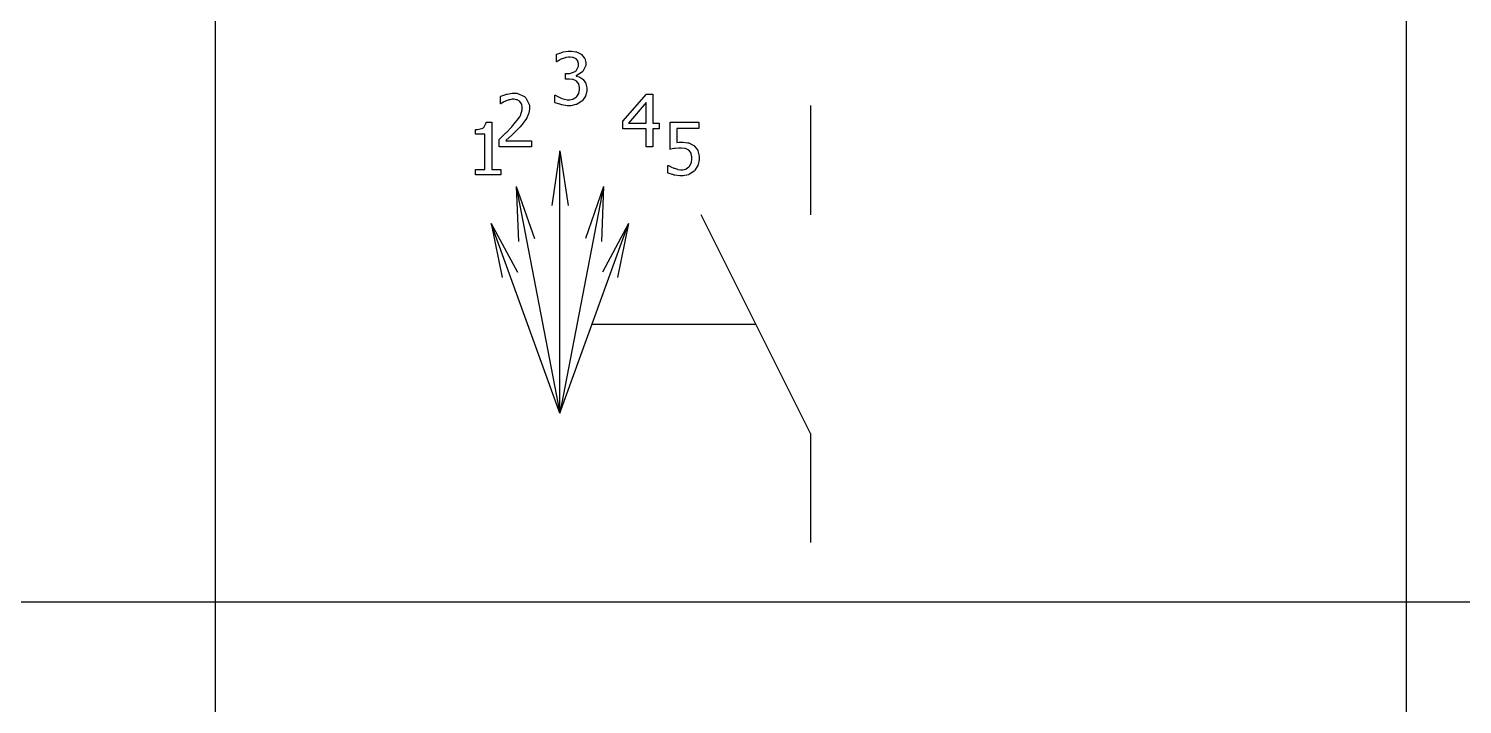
# Model space of a CAD drawing. Header units: millimetres. Extents: x 1974 to 2560, y 1429 to 1567.
# Drawn here: x 2485.623 to 2488.165, y 1519.102 to 1520.299 of the extents above; entities that cross this region are included whole.
import ezdxf

# ---------------------------------------------------------------- set-up
doc = ezdxf.new("R2010")
doc.units = ezdxf.units.MM
doc.layers.add('TEXTO', color=4, linetype='Continuous')

msp = doc.modelspace()

# ---------------------------------------------------------------- linework, layer by layer
at = {"layer": 'TEXTO', "color": 0}
for p, q in [((2485.9531, 1531.9544), (2485.9531, 1515.0586)), ((2488.0651, 1531.9544), (2488.0651, 1515.0586)), ((2486.5584, 1520.2533), (2486.559, 1520.2536)), ((2486.5584, 1520.2402), (2486.5584, 1520.2533)), ((2486.5591, 1520.2402), (2486.5584, 1520.2402)), ((2486.559, 1520.2536), (2486.5682, 1520.2569)), ((2486.5594, 1520.2403), (2486.5591, 1520.2402)), ((2486.5627, 1520.2425), (2486.5594, 1520.2403)), ((2486.5631, 1520.2426), (2486.5627, 1520.2425)), ((2486.5634, 1520.243), (2486.5631, 1520.2426)), ((2486.5677, 1520.2451), (2486.5634, 1520.243)), ((2486.5683, 1520.2453), (2486.5677, 1520.2451)), ((2486.5682, 1520.2569), (2486.5693, 1520.2572)), ((2486.5688, 1520.2456), (2486.5683, 1520.2453)), ((2486.5743, 1520.2474), (2486.5688, 1520.2456)), ((2486.5693, 1520.2572), (2486.5705, 1520.2576)), ((2486.5705, 1520.2576), (2486.5795, 1520.259)), ((2486.5749, 1520.2474), (2486.5743, 1520.2474)), ((2486.5754, 1520.2476), (2486.5749, 1520.2474)), ((2486.58, 1520.2482), (2486.5754, 1520.2476)), ((2486.5795, 1520.259), (2486.5826, 1520.259)), ((2486.5817, 1520.2482), (2486.58, 1520.2482)), ((2486.5831, 1520.2482), (2486.5817, 1520.2482)), ((2486.5817, 1520.2482), (2486.5817, 1520.2482)), ((2486.5826, 1520.259), (2486.5854, 1520.259)), ((2486.5873, 1520.2477), (2486.5831, 1520.2482)), ((2486.5854, 1520.259), (2486.5929, 1520.258)), ((2486.5878, 1520.2476), (2486.5873, 1520.2477)), ((2486.5882, 1520.2475), (2486.5878, 1520.2476)), ((2486.5926, 1520.2457), (2486.5882, 1520.2475)), ((2486.5931, 1520.2454), (2486.5926, 1520.2457)), ((2486.5929, 1520.258), (2486.5936, 1520.2577)), ((2486.5933, 1520.2452), (2486.5931, 1520.2454)), ((2486.5962, 1520.2418), (2486.5933, 1520.2452)), ((2486.5936, 1520.2577), (2486.5944, 1520.2575)), ((2486.5944, 1520.2575), (2486.6014, 1520.2543)), ((2486.5965, 1520.2413), (2486.5962, 1520.2418)), ((2486.5967, 1520.241), (2486.5965, 1520.2413)), ((2486.5979, 1520.2369), (2486.5967, 1520.241)), ((2486.6014, 1520.2543), (2486.6021, 1520.2538)), ((2486.6021, 1520.2538), (2486.6029, 1520.2533)), ((2486.6029, 1520.2533), (2486.608, 1520.2474)), ((2486.608, 1520.2474), (2486.6083, 1520.2465)), ((2486.6083, 1520.2465), (2486.6086, 1520.2459)), ((2486.6086, 1520.2459), (2486.6105, 1520.239)), ((2486.5748, 1520.2094), (2486.5748, 1520.2197)), ((2486.5748, 1520.2197), (2486.5788, 1520.2197)), ((2486.5788, 1520.2197), (2486.5823, 1520.2197)), ((2486.5823, 1520.2197), (2486.5917, 1520.2231)), ((2486.5917, 1520.2231), (2486.5926, 1520.2238)), ((2486.5926, 1520.2238), (2486.5934, 1520.2244)), ((2486.5945, 1520.2161), (2486.5933, 1520.2158)), ((2486.5933, 1520.2158), (2486.5933, 1520.2149)), ((2486.5933, 1520.2149), (2486.5938, 1520.2148)), ((2486.5934, 1520.2244), (2486.5979, 1520.2326)), ((2486.5938, 1520.2148), (2486.599, 1520.2133)), ((2486.6046, 1520.2222), (2486.5945, 1520.2161)), ((2486.5979, 1520.2353), (2486.5979, 1520.2369)), ((2486.5979, 1520.2326), (2486.5979, 1520.2353)), ((2486.6055, 1520.2231), (2486.6046, 1520.2222)), ((2486.6062, 1520.2241), (2486.6055, 1520.2231)), ((2486.6105, 1520.2333), (2486.6062, 1520.2241)), ((2486.6105, 1520.239), (2486.6105, 1520.2367)), ((2486.6105, 1520.2367), (2486.6105, 1520.2333)), ((2486.58, 1520.2094), (2486.5748, 1520.2094)), ((2486.5818, 1520.2094), (2486.58, 1520.2094)), ((2486.5872, 1520.2088), (2486.5818, 1520.2094)), ((2486.5878, 1520.2086), (2486.5872, 1520.2088)), ((2486.5884, 1520.2085), (2486.5878, 1520.2086)), ((2486.5936, 1520.2065), (2486.5884, 1520.2085)), ((2486.594, 1520.2061), (2486.5936, 1520.2065)), ((2486.5944, 1520.2058), (2486.594, 1520.2061)), ((2486.5979, 1520.2015), (2486.5944, 1520.2058)), ((2486.5982, 1520.201), (2486.5979, 1520.2015)), ((2486.5983, 1520.2005), (2486.5982, 1520.201)), ((2486.5996, 1520.1948), (2486.5983, 1520.2005)), ((2486.5985, 1520.1848), (2486.5996, 1520.1907)), ((2486.599, 1520.2133), (2486.5995, 1520.213)), ((2486.5995, 1520.213), (2486.6, 1520.2128)), ((2486.5996, 1520.1926), (2486.5996, 1520.1948)), ((2486.5996, 1520.1907), (2486.5996, 1520.1926)), ((2486.6, 1520.2128), (2486.6052, 1520.2094)), ((2486.6052, 1520.2094), (2486.6057, 1520.2089)), ((2486.6057, 1520.2089), (2486.6062, 1520.2085)), ((2486.6062, 1520.2085), (2486.6101, 1520.2028)), ((2486.6101, 1520.2028), (2486.6105, 1520.202)), ((2486.6123, 1520.1889), (2486.6104, 1520.1811)), ((2486.6105, 1520.202), (2486.6108, 1520.2013)), ((2486.6108, 1520.2013), (2486.6123, 1520.1941)), ((2486.6123, 1520.1941), (2486.6123, 1520.1917)), ((2486.6123, 1520.1917), (2486.6123, 1520.1889)), ((2486.4592, 1520.1789), (2486.4597, 1520.1792)), ((2486.4592, 1520.1656), (2486.4592, 1520.1789)), ((2486.4599, 1520.1656), (2486.4592, 1520.1656)), ((2486.4597, 1520.1792), (2486.4687, 1520.1823)), ((2486.46, 1520.1658), (2486.4599, 1520.1656)), ((2486.4633, 1520.1679), (2486.46, 1520.1658)), ((2486.4638, 1520.1682), (2486.4633, 1520.1679)), ((2486.4642, 1520.1684), (2486.4638, 1520.1682)), ((2486.4684, 1520.1706), (2486.4642, 1520.1684)), ((2486.4689, 1520.1708), (2486.4684, 1520.1706)), ((2486.4687, 1520.1823), (2486.4699, 1520.1826)), ((2486.4694, 1520.171), (2486.4689, 1520.1708)), ((2486.4748, 1520.1727), (2486.4694, 1520.171)), ((2486.4699, 1520.1826), (2486.471, 1520.183)), ((2486.471, 1520.183), (2486.48, 1520.1845)), ((2486.4754, 1520.1728), (2486.4748, 1520.1727)), ((2486.4758, 1520.173), (2486.4754, 1520.1728)), ((2486.4803, 1520.1737), (2486.4758, 1520.173)), ((2486.48, 1520.1845), (2486.483, 1520.1845)), ((2486.482, 1520.1737), (2486.4803, 1520.1737)), ((2486.4835, 1520.1737), (2486.482, 1520.1737)), ((2486.483, 1520.1845), (2486.4881, 1520.1845)), ((2486.4879, 1520.1729), (2486.4835, 1520.1737)), ((2486.4884, 1520.1727), (2486.4879, 1520.1729)), ((2486.4881, 1520.1845), (2486.502, 1520.1787)), ((2486.4889, 1520.1727), (2486.4884, 1520.1727)), ((2486.493, 1520.1703), (2486.4889, 1520.1727)), ((2486.4934, 1520.1699), (2486.493, 1520.1703)), ((2486.4937, 1520.1696), (2486.4934, 1520.1699)), ((2486.4965, 1520.1656), (2486.4937, 1520.1696)), ((2486.4968, 1520.1651), (2486.4965, 1520.1656)), ((2486.497, 1520.1646), (2486.4968, 1520.1651)), ((2486.498, 1520.16), (2486.497, 1520.1646)), ((2486.502, 1520.1787), (2486.5033, 1520.1776)), ((2486.5033, 1520.1776), (2486.5045, 1520.1765)), ((2486.5045, 1520.1765), (2486.5107, 1520.1633)), ((2486.5558, 1520.1679), (2486.5558, 1520.1812)), ((2486.5558, 1520.1812), (2486.5567, 1520.1812)), ((2486.5565, 1520.1676), (2486.5558, 1520.1679)), ((2486.5662, 1520.1643), (2486.5565, 1520.1676)), ((2486.5567, 1520.1812), (2486.5572, 1520.1807)), ((2486.5572, 1520.1807), (2486.566, 1520.1761)), ((2486.566, 1520.1761), (2486.5672, 1520.1756)), ((2486.5673, 1520.164), (2486.5662, 1520.1643)), ((2486.5672, 1520.1756), (2486.5683, 1520.1753)), ((2486.5684, 1520.1637), (2486.5673, 1520.164)), ((2486.5683, 1520.1753), (2486.5773, 1520.173)), ((2486.5777, 1520.1622), (2486.5684, 1520.1637)), ((2486.5773, 1520.173), (2486.5804, 1520.173)), ((2486.5804, 1520.173), (2486.5823, 1520.173)), ((2486.5823, 1520.173), (2486.5874, 1520.1741)), ((2486.5932, 1520.1642), (2486.5842, 1520.1622)), ((2486.5874, 1520.1741), (2486.5881, 1520.1743)), ((2486.5881, 1520.1743), (2486.5886, 1520.1745)), ((2486.5886, 1520.1745), (2486.594, 1520.1779)), ((2486.5942, 1520.1645), (2486.5932, 1520.1642)), ((2486.594, 1520.1779), (2486.5945, 1520.1782)), ((2486.5952, 1520.1648), (2486.5942, 1520.1645)), ((2486.5945, 1520.1782), (2486.5949, 1520.1787)), ((2486.5949, 1520.1787), (2486.598, 1520.1838)), ((2486.6033, 1520.1702), (2486.5952, 1520.1648)), ((2486.598, 1520.1838), (2486.5983, 1520.1843)), ((2486.5983, 1520.1843), (2486.5985, 1520.1848)), ((2486.604, 1520.1709), (2486.6033, 1520.1702)), ((2486.6046, 1520.1715), (2486.604, 1520.1709)), ((2486.6098, 1520.1793), (2486.6046, 1520.1715)), ((2486.6101, 1520.1802), (2486.6098, 1520.1793)), ((2486.6104, 1520.1811), (2486.6101, 1520.1802)), ((2486.6763, 1520.1347), (2486.718, 1520.1825)), ((2486.7175, 1520.1679), (2486.6861, 1520.1316)), ((2486.7175, 1520.1316), (2486.7175, 1520.1679)), ((2486.718, 1520.1825), (2486.7294, 1520.1825)), ((2486.7294, 1520.1825), (2486.7294, 1520.1316)), ((2486.4813, 1520.127), (2486.4934, 1520.1425)), ((2486.4934, 1520.1425), (2486.4941, 1520.1437)), ((2486.4941, 1520.1437), (2486.4946, 1520.145)), ((2486.4946, 1520.145), (2486.498, 1520.155)), ((2486.498, 1520.1583), (2486.498, 1520.16)), ((2486.498, 1520.155), (2486.498, 1520.1583)), ((2486.5056, 1520.1396), (2486.5008, 1520.133)), ((2486.5059, 1520.1404), (2486.5056, 1520.1396)), ((2486.5062, 1520.141), (2486.5059, 1520.1404)), ((2486.5091, 1520.1481), (2486.5062, 1520.141)), ((2486.5094, 1520.1489), (2486.5091, 1520.1481)), ((2486.5096, 1520.1496), (2486.5094, 1520.1489)), ((2486.5107, 1520.1564), (2486.5096, 1520.1496)), ((2486.5107, 1520.1633), (2486.5107, 1520.1589)), ((2486.5107, 1520.1589), (2486.5107, 1520.1564)), ((2486.5812, 1520.1622), (2486.5777, 1520.1622)), ((2486.5842, 1520.1622), (2486.5812, 1520.1622)), ((2487.0091, 1520.1625), (2487.0091, 1519.969)), ((2486.4148, 1520.1118), (2486.4148, 1520.1202)), ((2486.4148, 1520.1202), (2486.4183, 1520.1202)), ((2486.4183, 1520.1202), (2486.4281, 1520.1225)), ((2486.4281, 1520.1225), (2486.4289, 1520.123)), ((2486.4289, 1520.123), (2486.4296, 1520.1235)), ((2486.4296, 1520.1235), (2486.434, 1520.132)), ((2486.434, 1520.132), (2486.434, 1520.1332)), ((2486.434, 1520.1332), (2486.4437, 1520.1332)), ((2486.4437, 1520.1332), (2486.4437, 1520.0495)), ((2486.4582, 1520.1037), (2486.4679, 1520.113)), ((2486.4679, 1520.113), (2486.4689, 1520.114)), ((2486.4689, 1520.114), (2486.4697, 1520.1149)), ((2486.4697, 1520.1149), (2486.4787, 1520.1242)), ((2486.4787, 1520.1242), (2486.4797, 1520.1251)), ((2486.4797, 1520.1251), (2486.4813, 1520.127)), ((2486.4925, 1520.1233), (2486.4816, 1520.1123)), ((2486.4935, 1520.1244), (2486.4925, 1520.1233)), ((2486.4941, 1520.1251), (2486.4935, 1520.1244)), ((2486.4998, 1520.1316), (2486.4941, 1520.1251)), ((2486.5004, 1520.1323), (2486.4998, 1520.1316)), ((2486.5008, 1520.133), (2486.5004, 1520.1323)), ((2486.6763, 1520.1216), (2486.6763, 1520.1347)), ((2486.7175, 1520.1216), (2486.6763, 1520.1216)), ((2486.6861, 1520.1316), (2486.7175, 1520.1316)), ((2486.6861, 1520.1316), (2486.6861, 1520.1316)), ((2486.7175, 1520.0897), (2486.7175, 1520.1216)), ((2486.7294, 1520.1316), (2486.7405, 1520.1316)), ((2486.7405, 1520.1216), (2486.7294, 1520.1216)), ((2486.7294, 1520.1216), (2486.7294, 1520.0897)), ((2486.7405, 1520.1316), (2486.7405, 1520.1216)), ((2486.7405, 1520.1316), (2486.7405, 1520.1316)), ((2486.76, 1520.085), (2486.76, 1520.133)), ((2486.76, 1520.133), (2486.811, 1520.133)), ((2486.811, 1520.122), (2486.772, 1520.122)), ((2486.772, 1520.122), (2486.772, 1520.0973)), ((2486.811, 1520.133), (2486.811, 1520.122)), ((2486.4317, 1520.1118), (2486.4148, 1520.1118)), ((2486.4317, 1520.0495), (2486.4317, 1520.1118)), ((2486.4572, 1520.1027), (2486.4582, 1520.1037)), ((2486.4572, 1520.0897), (2486.4572, 1520.1027)), ((2486.5146, 1520.0897), (2486.4572, 1520.0897)), ((2486.4696, 1520.1011), (2486.4689, 1520.1004)), ((2486.4689, 1520.1004), (2486.5146, 1520.1004)), ((2486.4792, 1520.1101), (2486.4696, 1520.1011)), ((2486.4804, 1520.1111), (2486.4792, 1520.1101)), ((2486.4816, 1520.1123), (2486.4804, 1520.1111)), ((2486.5146, 1520.1004), (2486.5146, 1520.0897)), ((2486.5146, 1520.1004), (2486.5146, 1520.1004)), ((2486.7294, 1520.0897), (2486.7175, 1520.0897)), ((2486.7758, 1520.0873), (2486.7689, 1520.0867)), ((2486.772, 1520.0973), (2486.7723, 1520.0973)), ((2486.7723, 1520.0973), (2486.776, 1520.0976)), ((2486.7784, 1520.0873), (2486.7758, 1520.0873)), ((2486.776, 1520.0976), (2486.7764, 1520.0976)), ((2486.7764, 1520.0976), (2486.7767, 1520.0978)), ((2486.7767, 1520.0978), (2486.7795, 1520.0978)), ((2486.7803, 1520.0873), (2486.7784, 1520.0873)), ((2486.7795, 1520.0978), (2486.7805, 1520.0978)), ((2486.7863, 1520.0866), (2486.7803, 1520.0873)), ((2486.7805, 1520.0978), (2486.7835, 1520.0978)), ((2486.7835, 1520.0978), (2486.7916, 1520.0968)), ((2486.7916, 1520.0968), (2486.7925, 1520.0966)), ((2486.7925, 1520.0966), (2486.7933, 1520.0964)), ((2486.7933, 1520.0964), (2486.8011, 1520.0926)), ((2486.8011, 1520.0926), (2486.8019, 1520.092)), ((2486.8019, 1520.092), (2486.8027, 1520.0914)), ((2486.8027, 1520.0914), (2486.8085, 1520.0842)), ((2486.5647, 1520.0823), (2486.5503, 1519.9854)), ((2486.5647, 1519.6176), (2486.5647, 1520.0823)), ((2486.5647, 1520.0823), (2486.5791, 1519.9854)), ((2486.7605, 1520.0852), (2486.76, 1520.085)), ((2486.7673, 1520.0864), (2486.7605, 1520.0852)), ((2486.7682, 1520.0865), (2486.7673, 1520.0864)), ((2486.7689, 1520.0867), (2486.7682, 1520.0865)), ((2486.7869, 1520.0864), (2486.7863, 1520.0866)), ((2486.7875, 1520.0863), (2486.7869, 1520.0864)), ((2486.7931, 1520.0834), (2486.7875, 1520.0863)), ((2486.7936, 1520.083), (2486.7931, 1520.0834)), ((2486.794, 1520.0827), (2486.7936, 1520.083)), ((2486.7972, 1520.0783), (2486.794, 1520.0827)), ((2486.7974, 1520.0778), (2486.7972, 1520.0783)), ((2486.7976, 1520.0773), (2486.7974, 1520.0778)), ((2486.7988, 1520.0716), (2486.7976, 1520.0773)), ((2486.7979, 1520.0616), (2486.7988, 1520.0676)), ((2486.7988, 1520.0696), (2486.7988, 1520.0716)), ((2486.7988, 1520.0676), (2486.7988, 1520.0696)), ((2486.8085, 1520.0842), (2486.809, 1520.0833)), ((2486.809, 1520.0833), (2486.8094, 1520.0824)), ((2486.8094, 1520.0824), (2486.8115, 1520.0728)), ((2486.8115, 1520.0665), (2486.8097, 1520.0581)), ((2486.8115, 1520.0728), (2486.8115, 1520.0696)), ((2486.8115, 1520.0696), (2486.8115, 1520.0665)), ((2486.8115, 1520.0696), (2486.8115, 1520.0696)), ((2486.4148, 1520.04), (2486.4148, 1520.0495)), ((2486.4148, 1520.0495), (2486.4317, 1520.0495)), ((2486.4602, 1520.04), (2486.4148, 1520.04)), ((2486.4437, 1520.0495), (2486.4602, 1520.0495)), ((2486.4602, 1520.0495), (2486.4602, 1520.04)), ((2486.4602, 1520.0495), (2486.4602, 1520.0495)), ((2486.7561, 1520.0434), (2486.7561, 1520.0565)), ((2486.7561, 1520.0565), (2486.757, 1520.0565)), ((2486.7569, 1520.043), (2486.7561, 1520.0434)), ((2486.7662, 1520.0398), (2486.7569, 1520.043)), ((2486.757, 1520.0565), (2486.7572, 1520.0564)), ((2486.7572, 1520.0564), (2486.7607, 1520.0545)), ((2486.7607, 1520.0545), (2486.7612, 1520.0542)), ((2486.7612, 1520.0542), (2486.7615, 1520.054)), ((2486.7615, 1520.054), (2486.7665, 1520.0519)), ((2486.7674, 1520.0395), (2486.7662, 1520.0398)), ((2486.7665, 1520.0519), (2486.7671, 1520.0516)), ((2486.7671, 1520.0516), (2486.7677, 1520.0514)), ((2486.7684, 1520.0393), (2486.7674, 1520.0395)), ((2486.7677, 1520.0514), (2486.7732, 1520.0498)), ((2486.7772, 1520.0381), (2486.7684, 1520.0393)), ((2486.7732, 1520.0498), (2486.7738, 1520.0496)), ((2486.7738, 1520.0496), (2486.7743, 1520.0495)), ((2486.7743, 1520.0495), (2486.779, 1520.0488)), ((2486.7805, 1520.0381), (2486.7772, 1520.0381)), ((2486.779, 1520.0488), (2486.7807, 1520.0488)), ((2486.7835, 1520.0381), (2486.7805, 1520.0381)), ((2486.7807, 1520.0488), (2486.7824, 1520.0488)), ((2486.7824, 1520.0488), (2486.7874, 1520.05)), ((2486.7926, 1520.0401), (2486.7835, 1520.0381)), ((2486.7874, 1520.05), (2486.7879, 1520.0502)), ((2486.7879, 1520.0502), (2486.7885, 1520.0505)), ((2486.7885, 1520.0505), (2486.7936, 1520.054)), ((2486.7936, 1520.0405), (2486.7926, 1520.0401)), ((2486.7936, 1520.054), (2486.7941, 1520.0545)), ((2486.7946, 1520.041), (2486.7936, 1520.0405)), ((2486.7941, 1520.0545), (2486.7945, 1520.055)), ((2486.7945, 1520.055), (2486.7974, 1520.0604)), ((2486.8027, 1520.0465), (2486.7946, 1520.041)), ((2486.7974, 1520.0604), (2486.7976, 1520.0609)), ((2486.7976, 1520.0609), (2486.7979, 1520.0616)), ((2486.8034, 1520.0472), (2486.8027, 1520.0465)), ((2486.8039, 1520.048), (2486.8034, 1520.0472)), ((2486.809, 1520.0562), (2486.8039, 1520.048)), ((2486.8094, 1520.0571), (2486.809, 1520.0562)), ((2486.8097, 1520.0581), (2486.8094, 1520.0571)), ((2486.4874, 1520.0193), (2486.5647, 1519.6176)), ((2486.4874, 1520.0193), (2486.4913, 1519.9215)), ((2486.4874, 1520.0193), (2486.5195, 1519.9268)), ((2486.6421, 1520.0193), (2486.5647, 1519.6176)), ((2486.6421, 1520.0193), (2486.6099, 1519.9268)), ((2486.6421, 1520.0193), (2486.6383, 1519.9215)), ((2487.0091, 1519.5818), (2486.8154, 1519.969)), ((2486.5647, 1519.6176), (2486.443, 1519.9539)), ((2486.443, 1519.9539), (2486.4894, 1519.8677)), ((2486.443, 1519.9539), (2486.4625, 1519.858)), ((2486.5647, 1519.6176), (2486.6865, 1519.9539)), ((2486.6865, 1519.9539), (2486.64, 1519.8677)), ((2486.6865, 1519.9539), (2486.667, 1519.858)), ((2486.6219, 1519.7754), (2486.9122, 1519.7754)), ((2487.0091, 1519.5818), (2487.0091, 1519.3882)), ((2507.7976, 1519.2826), (2478.9131, 1519.2826))]:
    msp.add_line(p, q, dxfattribs=at)

doc.saveas('drawing.dxf')
